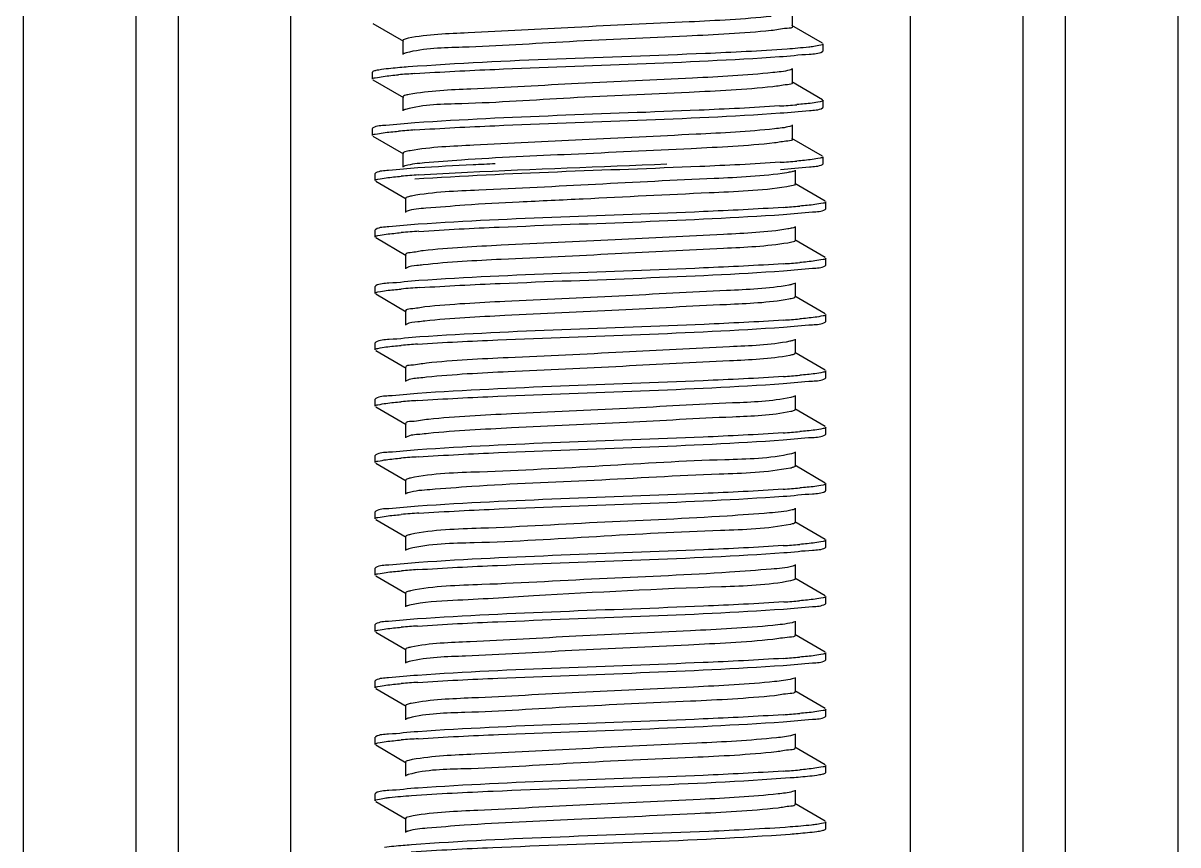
# Model space of a CAD drawing. Extents: x 1382187 to 1725648, y 860327 to 1571294.
# Drawn here: x 1512743.1 to 1513231.3, y 1214515.9 to 1214863.1 of the extents above; entities that cross this region are included whole.
import ezdxf

# ---------------------------------------------------------------- set-up
doc = ezdxf.new("R2010")
doc.units = 0
doc.header["$LTSCALE"] = 1000
doc.header["$MEASUREMENT"] = 0

msp = doc.modelspace()

# ---------------------------------------------------------------- linework, layer by layer
at = {"linetype": 'Continuous'}
for p, q in [((1512743.1, 1215988.29), (1512743.1, 1211247.26)), ((1512790.73, 1215988.29), (1512790.73, 1211247.26)), ((1512808.59, 1215988.29), (1512808.59, 1211247.26)), ((1512856.21, 1215988.29), (1512856.21, 1211247.26)), ((1513118.15, 1215988.29), (1513118.15, 1211247.26)), ((1513165.78, 1215988.29), (1513165.78, 1211247.26)), ((1513183.64, 1215988.29), (1513183.64, 1211247.26)), ((1513231.26, 1215988.29), (1513231.26, 1211247.26)), ((1513068.36, 1214861.7), (1513068.36, 1214867.65)), ((1512890.97, 1214862.93), (1512903.89, 1214855.45)), ((1513081.02, 1214854.52), (1513068.1, 1214862)), ((1512903.63, 1214855.75), (1512903.63, 1214849.8)), ((1513081.02, 1214851.02), (1513081.25, 1214851.28)), ((1513081.25, 1214851.28), (1513081.25, 1214854.26)), ((1513081.25, 1214851.28), (1513081.25, 1214854.26)), ((1512890.97, 1214842.61), (1512890.74, 1214842.35)), ((1512890.74, 1214839.38), (1512890.74, 1214842.35)), ((1512890.74, 1214839.38), (1512890.74, 1214842.35)), ((1513068.36, 1214837.89), (1513068.36, 1214843.84)), ((1512890.97, 1214839.12), (1512903.89, 1214831.63)), ((1513081.02, 1214830.71), (1513068.1, 1214838.19)), ((1512903.63, 1214831.94), (1512903.63, 1214825.98)), ((1513081.02, 1214827.21), (1513081.25, 1214827.47)), ((1513081.25, 1214827.47), (1513081.25, 1214830.45)), ((1513081.25, 1214827.47), (1513081.25, 1214830.45)), ((1512890.97, 1214818.8), (1512890.74, 1214818.54)), ((1512890.74, 1214815.56), (1512890.74, 1214818.54)), ((1512890.74, 1214815.56), (1512890.74, 1214818.54)), ((1513068.36, 1214814.08), (1513068.36, 1214820.03)), ((1512890.97, 1214815.3), (1512903.89, 1214807.82)), ((1513081.02, 1214806.9), (1513068.1, 1214814.38)), ((1512903.63, 1214808.12), (1512903.63, 1214802.17)), ((1513081.02, 1214803.4), (1513081.25, 1214803.66)), ((1513081.25, 1214803.66), (1513081.25, 1214806.63)), ((1513081.25, 1214803.66), (1513081.25, 1214806.63)), ((1512892.16, 1214799.75), (1512891.93, 1214799.49)), ((1512891.93, 1214796.51), (1512891.93, 1214799.49)), ((1512891.93, 1214796.51), (1512891.93, 1214799.49)), ((1513069.55, 1214795.02), (1513069.55, 1214800.98)), ((1512892.16, 1214796.25), (1512905.08, 1214788.77)), ((1513082.21, 1214787.84), (1513069.29, 1214795.33)), ((1512904.82, 1214789.07), (1512904.82, 1214783.12)), ((1513082.43, 1214784.61), (1513082.43, 1214787.58)), ((1513082.43, 1214784.61), (1513082.43, 1214787.58)), ((1512905.41, 1214783.57), (1512905.08, 1214783.42)), ((1513082.21, 1214784.35), (1513082.43, 1214784.61)), ((1512892.16, 1214775.94), (1512891.93, 1214775.68)), ((1512891.93, 1214772.7), (1512891.93, 1214775.68)), ((1512891.93, 1214772.7), (1512891.93, 1214775.68)), ((1513069.55, 1214771.21), (1513069.55, 1214777.17)), ((1512892.16, 1214772.44), (1512905.08, 1214764.96)), ((1513082.21, 1214764.03), (1513069.29, 1214771.51)), ((1512904.82, 1214765.26), (1512904.82, 1214759.31)), ((1513082.43, 1214760.79), (1513082.43, 1214763.77)), ((1513082.43, 1214760.79), (1513082.43, 1214763.77)), ((1513082.21, 1214760.53), (1513082.43, 1214760.79)), ((1513069.55, 1214747.4), (1513069.55, 1214753.35)), ((1512892.16, 1214752.12), (1512891.93, 1214751.86)), ((1512891.93, 1214748.89), (1512891.93, 1214751.86)), ((1512891.93, 1214748.89), (1512891.93, 1214751.86)), ((1512892.16, 1214748.63), (1512905.08, 1214741.14)), ((1513082.21, 1214740.22), (1513069.29, 1214747.7)), ((1512904.82, 1214741.45), (1512904.82, 1214735.49)), ((1513082.43, 1214736.98), (1513082.43, 1214739.96)), ((1513082.43, 1214736.98), (1513082.43, 1214739.96)), ((1513082.21, 1214736.72), (1513082.43, 1214736.98)), ((1513069.55, 1214723.59), (1513069.55, 1214729.54)), ((1512892.16, 1214728.31), (1512891.93, 1214728.05)), ((1512891.93, 1214725.07), (1512891.93, 1214728.05)), ((1512891.93, 1214725.07), (1512891.93, 1214728.05)), ((1512892.16, 1214724.81), (1512905.08, 1214717.33)), ((1513082.21, 1214716.41), (1513069.29, 1214723.89)), ((1512904.82, 1214717.63), (1512904.82, 1214711.68)), ((1513082.43, 1214713.17), (1513082.43, 1214716.14)), ((1513082.43, 1214713.17), (1513082.43, 1214716.14)), ((1513082.21, 1214712.91), (1513082.43, 1214713.17)), ((1512892.16, 1214704.5), (1512891.93, 1214704.24)), ((1513069.55, 1214699.77), (1513069.55, 1214705.73)), ((1512891.93, 1214701.26), (1512891.93, 1214704.24)), ((1512891.93, 1214701.26), (1512891.93, 1214704.24)), ((1512892.16, 1214701), (1512905.08, 1214693.52)), ((1513082.21, 1214692.59), (1513069.29, 1214700.08)), ((1512904.82, 1214693.82), (1512904.82, 1214687.87)), ((1513082.43, 1214689.36), (1513082.43, 1214692.33)), ((1513082.43, 1214689.36), (1513082.43, 1214692.33)), ((1513082.21, 1214689.09), (1513082.43, 1214689.36)), ((1512892.16, 1214680.69), (1512891.93, 1214680.43)), ((1512891.93, 1214677.45), (1512891.93, 1214680.43)), ((1512891.93, 1214677.45), (1512891.93, 1214680.43)), ((1513069.55, 1214675.96), (1513069.55, 1214681.91)), ((1512892.16, 1214677.19), (1512905.08, 1214669.71)), ((1513082.21, 1214668.78), (1513069.29, 1214676.26)), ((1512904.82, 1214670.01), (1512904.82, 1214664.05)), ((1513082.21, 1214665.28), (1513082.43, 1214665.54)), ((1513082.43, 1214665.54), (1513082.43, 1214668.52)), ((1513082.43, 1214665.54), (1513082.43, 1214668.52)), ((1512892.16, 1214656.87), (1512891.93, 1214656.61)), ((1512891.93, 1214653.64), (1512891.93, 1214656.61)), ((1512891.93, 1214653.64), (1512891.93, 1214656.61)), ((1513069.55, 1214652.15), (1513069.55, 1214658.1)), ((1512892.16, 1214653.38), (1512905.08, 1214645.89)), ((1513068.25, 1214651.47), (1513067.51, 1214651.3)), ((1513082.21, 1214644.97), (1513069.29, 1214652.45)), ((1512904.82, 1214646.19), (1512904.82, 1214640.24)), ((1513082.21, 1214641.47), (1513082.43, 1214641.73)), ((1513082.43, 1214641.73), (1513082.43, 1214644.71)), ((1513082.43, 1214641.73), (1513082.43, 1214644.71)), ((1512892.16, 1214633.06), (1512891.93, 1214632.8)), ((1512891.93, 1214629.82), (1512891.93, 1214632.8)), ((1512891.93, 1214629.82), (1512891.93, 1214632.8)), ((1513069.55, 1214628.34), (1513069.55, 1214634.29)), ((1512892.16, 1214629.56), (1512905.08, 1214622.08)), ((1513068.53, 1214627.74), (1513067.55, 1214627.5)), ((1513082.21, 1214621.15), (1513069.29, 1214628.64)), ((1512904.82, 1214622.38), (1512904.82, 1214616.43)), ((1513082.21, 1214617.66), (1513082.43, 1214617.92)), ((1513082.43, 1214617.92), (1513082.43, 1214620.89)), ((1513082.43, 1214617.92), (1513082.43, 1214620.89)), ((1512892.16, 1214609.25), (1512891.93, 1214608.99)), ((1512891.93, 1214606.01), (1512891.93, 1214608.99)), ((1512891.93, 1214606.01), (1512891.93, 1214608.99)), ((1513069.55, 1214604.52), (1513069.55, 1214610.48)), ((1512892.16, 1214605.75), (1512905.08, 1214598.27)), ((1513082.21, 1214597.34), (1513069.29, 1214604.82)), ((1512904.82, 1214598.57), (1512904.82, 1214592.62)), ((1513082.43, 1214594.1), (1513082.43, 1214597.08)), ((1513082.43, 1214594.1), (1513082.43, 1214597.08)), ((1513082.21, 1214593.84), (1513082.43, 1214594.1)), ((1512892.16, 1214585.44), (1512891.93, 1214585.17)), ((1512891.93, 1214582.2), (1512891.93, 1214585.17)), ((1512891.93, 1214582.2), (1512891.93, 1214585.17)), ((1513069.55, 1214580.71), (1513069.55, 1214586.66)), ((1512892.16, 1214581.94), (1512905.08, 1214574.46)), ((1513082.21, 1214573.53), (1513069.29, 1214581.01)), ((1512904.82, 1214574.76), (1512904.82, 1214568.8)), ((1513082.43, 1214570.29), (1513082.43, 1214573.27)), ((1513082.21, 1214570.03), (1513082.43, 1214570.29)), ((1513069.55, 1214556.9), (1513069.55, 1214562.85)), ((1512892.16, 1214561.62), (1512891.93, 1214561.36)), ((1512891.93, 1214558.39), (1512891.93, 1214561.36)), ((1512891.93, 1214558.39), (1512891.93, 1214561.36)), ((1512892.16, 1214558.12), (1512905.08, 1214550.64)), ((1513082.21, 1214549.72), (1513069.29, 1214557.2)), ((1512904.82, 1214550.94), (1512904.82, 1214544.99)), ((1513082.43, 1214546.48), (1513082.43, 1214549.46)), ((1513082.43, 1214546.48), (1513082.43, 1214549.46)), ((1513082.21, 1214546.22), (1513082.43, 1214546.48)), ((1513069.55, 1214533.08), (1513069.55, 1214539.04)), ((1512892.16, 1214537.81), (1512891.93, 1214537.55)), ((1512891.93, 1214534.57), (1512891.93, 1214537.55)), ((1512891.93, 1214534.57), (1512891.93, 1214537.55)), ((1512892.16, 1214534.31), (1512905.08, 1214526.83)), ((1513082.21, 1214525.9), (1513069.29, 1214533.39)), ((1512904.82, 1214527.13), (1512904.82, 1214521.18)), ((1513082.43, 1214522.67), (1513082.43, 1214525.64)), ((1513082.43, 1214522.67), (1513082.43, 1214525.64)), ((1513082.21, 1214522.41), (1513082.43, 1214522.67))]:
    msp.add_line(p, q, dxfattribs=at)
for centre, radius, start, end in [((1512936.12, 1214432.74), 409.92, 93.8298, 94.8034), ((1513035.36, 1215243.43), 416.29, 273.7844, 274.8062), ((1512936.14, 1214408.67), 410.18, 93.8281, 94.8033), ((1513035.68, 1215215.55), 412.21, 273.8119, 274.8058), ((1512937.59, 1214386.37), 413.44, 93.8035, 94.806), ((1513037.04, 1215194.42), 410.12, 273.8286, 274.8032), ((1512937.95, 1214358.03), 417.98, 93.7736, 94.806), ((1513037.07, 1215170.19), 409.71, 273.8314, 274.8033), ((1512938.38, 1214328.78), 423.44, 93.7393, 94.8049), ((1513037.18, 1215144.98), 408.3, 273.8406, 274.8036), ((1512937.19, 1214319.96), 408.39, 93.8392, 94.8043), ((1513037.14, 1215121.73), 408.86, 273.8369, 274.8034), ((1512937.33, 1214294.36), 410.18, 93.826, 94.8054), ((1513037.06, 1215098.88), 409.83, 273.8305, 274.8033), ((1512937.58, 1214267.43), 413.31, 93.8044, 94.806), ((1513063.82, 1214692.87), 18.14, 281.5383, 283.132), ((1513037.04, 1215075.36), 410.12, 273.8286, 274.8032), ((1512937.94, 1214239.13), 417.82, 93.7747, 94.806), ((1513037.07, 1215051.15), 409.73, 273.8312, 274.8033), ((1512937.1, 1214225.84), 407.26, 93.8482, 94.803), ((1513037.32, 1215024.27), 406.65, 273.8518, 274.8032), ((1512937.19, 1214200.94), 408.35, 93.8395, 94.8043), ((1513037.14, 1215002.62), 408.82, 273.8372, 274.8034), ((1512937.33, 1214175.38), 410.1, 93.8265, 94.8053), ((1513037.06, 1214979.8), 409.81, 273.8306, 274.8033), ((1512937.57, 1214148.49), 413.19, 93.8052, 94.806), ((1513037.04, 1214956.29), 410.12, 273.8286, 274.8032)]:
    msp.add_arc(centre, radius, start, end, dxfattribs=at)
for points, knots in [([(1513059.31, 1214865.86), (1513047.81, 1214864.7), (1513020.08, 1214863.28), (1512977.34, 1214861.43), (1512937.81, 1214859.1), (1512914.2, 1214858.28), (1512905.89, 1214856.64)], [0, 0, 0, 0, 0.225655, 0.541544, 0.834585, 1, 1, 1, 1]), ([(1513068.35, 1214861.7), (1513068.36, 1214860.88), (1513063.7, 1214860.82), (1513061.57, 1214860.14), (1513059.31, 1214859.91)], [0, 0, 0, 0, 0.265544, 1, 1, 1, 1]), ([(1512905.89, 1214856.64), (1512905.32, 1214856.52), (1512904.65, 1214856.37), (1512903.64, 1214855.99), (1512903.63, 1214855.75)], [0, 0, 0, 0, 0.707997, 1, 1, 1, 1]), ([(1513059.31, 1214859.91), (1513047.48, 1214858.71), (1513019.03, 1214857.26), (1512975.45, 1214855.5), (1512936.04, 1214852.79), (1512912.7, 1214852.46), (1512904.98, 1214850.48)], [0, 0, 0, 0, 0.230626, 0.552451, 0.845297, 1, 1, 1, 1]), ([(1513066.04, 1214852.09), (1513054.55, 1214851.25), (1513001.16, 1214848.64), (1512947.7, 1214847.6), (1512905.88, 1214844.52)], [0, 0, 0, 0, 0.215463, 1, 1, 1, 1]), ([(1513062.83, 1214848.89), (1513067.05, 1214849.17), (1513072.94, 1214849.99), (1513079.38, 1214850.08), (1513081.02, 1214851.02)], [0, 0, 0, 0, 0.69075, 1, 1, 1, 1]), ([(1513077.36, 1214853.17), (1513076.64, 1214853.07), (1513072.88, 1214852.61), (1513069.09, 1214852.31), (1513066.04, 1214852.09)], [0, 0, 0, 0, 0.191405, 1, 1, 1, 1]), ([(1513081.25, 1214854.26), (1513081.25, 1214853.89), (1513079.34, 1214853.57), (1513078.34, 1214853.31), (1513077.36, 1214853.17)], [0, 0, 0, 0, 0.27438, 1, 1, 1, 1]), ([(1512904.98, 1214850.48), (1512904.76, 1214850.43), (1512904.39, 1214850.32), (1512904.03, 1214850.18), (1512903.9, 1214850.1)], [0, 0, 0, 0, 0.585637, 1, 1, 1, 1]), ([(1512908.74, 1214841.75), (1512919.97, 1214842.51), (1512971.33, 1214844.98), (1513022.76, 1214846.19), (1513062.83, 1214848.89)], [0, 0, 0, 0, 0.218807, 1, 1, 1, 1]), ([(1512894.6, 1214843.44), (1512893.81, 1214843.32), (1512892.6, 1214843.11), (1512891.36, 1214842.84), (1512890.97, 1214842.61)], [0, 0, 0, 0, 0.64305, 1, 1, 1, 1]), ([(1512905.88, 1214844.52), (1512904.72, 1214844.43), (1512900.95, 1214844.14), (1512897.19, 1214843.8), (1512894.6, 1214843.44)], [0, 0, 0, 0, 0.307527, 1, 1, 1, 1]), ([(1513060.05, 1214842.13), (1513048.78, 1214840.94), (1513021.33, 1214839.54), (1512978.74, 1214837.66), (1512938.83, 1214835.39), (1512914.85, 1214834.48), (1512906.25, 1214832.89)], [0, 0, 0, 0, 0.220681, 0.534812, 0.829794, 1, 1, 1, 1]), ([(1513068.1, 1214843.54), (1513067.8, 1214843.37), (1513065.14, 1214842.62), (1513062.42, 1214842.38), (1513060.05, 1214842.13)], [0, 0, 0, 0, 0.125952, 1, 1, 1, 1]), ([(1512890.74, 1214839.38), (1512890.74, 1214839.81), (1512893.03, 1214840.1), (1512894.19, 1214840.41), (1512895.34, 1214840.56)], [0, 0, 0, 0, 0.271502, 1, 1, 1, 1]), ([(1513060.05, 1214836.17), (1513048.27, 1214834.93), (1513019.69, 1214833.48), (1512975.77, 1214831.73), (1512936.04, 1214828.89), (1512912.48, 1214828.73), (1512904.81, 1214826.62)], [0, 0, 0, 0, 0.228367, 0.551843, 0.846598, 1, 1, 1, 1]), ([(1513068.35, 1214837.89), (1513068.36, 1214837.13), (1513064.1, 1214837.01), (1513062.13, 1214836.39), (1513060.05, 1214836.17)], [0, 0, 0, 0, 0.266345, 1, 1, 1, 1]), ([(1512906.25, 1214832.89), (1512905.59, 1214832.77), (1512904.85, 1214832.6), (1512903.64, 1214832.21), (1512903.63, 1214831.94)], [0, 0, 0, 0, 0.71244, 1, 1, 1, 1]), ([(1512904.81, 1214826.62), (1512904.63, 1214826.57), (1512904.32, 1214826.48), (1512904.01, 1214826.35), (1512903.9, 1214826.28)], [0, 0, 0, 0, 0.578205, 1, 1, 1, 1]), ([(1513062.83, 1214828.05), (1513051.54, 1214827.29), (1513000.17, 1214824.82), (1512948.75, 1214823.63), (1512908.74, 1214820.91)], [0, 0, 0, 0, 0.220215, 1, 1, 1, 1]), ([(1513063.09, 1214825.09), (1513067.24, 1214825.37), (1513073.06, 1214826.18), (1513079.4, 1214826.28), (1513081.02, 1214827.21)], [0, 0, 0, 0, 0.690494, 1, 1, 1, 1]), ([(1513081.25, 1214830.45), (1513081.25, 1214830.01), (1513078.95, 1214829.73), (1513077.78, 1214829.41), (1513076.62, 1214829.26)], [0, 0, 0, 0, 0.271396, 1, 1, 1, 1]), ([(1512908.76, 1214817.93), (1512920.01, 1214818.7), (1512971.46, 1214821.18), (1513022.96, 1214822.37), (1513063.09, 1214825.09)], [0, 0, 0, 0, 0.219095, 1, 1, 1, 1]), ([(1512890.74, 1214815.56), (1512890.74, 1214816), (1512893.03, 1214816.28), (1512894.19, 1214816.6), (1512895.35, 1214816.75)], [0, 0, 0, 0, 0.27149, 1, 1, 1, 1]), ([(1512908.74, 1214820.91), (1512904.63, 1214820.63), (1512898.86, 1214819.83), (1512892.57, 1214819.72), (1512890.97, 1214818.8)], [0, 0, 0, 0, 0.690325, 1, 1, 1, 1]), ([(1513060.76, 1214818.39), (1513049.73, 1214817.18), (1513022.59, 1214815.81), (1512980.2, 1214813.89), (1512939.94, 1214811.68), (1512915.58, 1214810.68), (1512906.69, 1214809.16)], [0, 0, 0, 0, 0.215579, 0.527777, 0.824697, 1, 1, 1, 1]), ([(1513068.1, 1214819.73), (1513067.82, 1214819.57), (1513065.4, 1214818.86), (1513062.92, 1214818.63), (1513060.76, 1214818.39)], [0, 0, 0, 0, 0.128341, 1, 1, 1, 1]), ([(1513060.76, 1214812.44), (1513049.06, 1214811.15), (1513020.34, 1214809.78), (1512976.24, 1214807.6), (1512938.6, 1214806.08), (1512915.32, 1214804.17), (1512907.32, 1214803.54), (1512904.67, 1214802.77)], [0, 0, 0, 0, 0.225842, 0.550753, 0.847452, 0.947141, 1, 1, 1, 1]), ([(1513068.35, 1214814.08), (1513068.36, 1214813.38), (1513064.48, 1214813.2), (1513062.66, 1214812.64), (1513060.76, 1214812.44)], [0, 0, 0, 0, 0.267239, 1, 1, 1, 1]), ([(1512906.69, 1214809.16), (1512905.92, 1214809.03), (1512905.07, 1214808.83), (1512903.64, 1214808.43), (1512903.63, 1214808.12)], [0, 0, 0, 0, 0.716487, 1, 1, 1, 1]), ([(1512904.67, 1214802.77), (1512904.52, 1214802.73), (1512904.26, 1214802.64), (1512904, 1214802.53), (1512903.9, 1214802.47)], [0, 0, 0, 0, 0.571482, 1, 1, 1, 1]), ([(1513063.09, 1214804.26), (1513051.8, 1214803.49), (1513000.36, 1214801.02), (1512948.85, 1214799.82), (1512908.76, 1214797.1)], [0, 0, 0, 0, 0.21961, 1, 1, 1, 1]), ([(1512942.67, 1214803.6), (1512939.56, 1214803.46), (1512928.65, 1214802.95), (1512917.75, 1214802.39), (1512909.97, 1214801.86)], [0, 0, 0, 0, 0.285814, 1, 1, 1, 1]), ([(1512910.17, 1214798.9), (1512917.09, 1214799.37), (1512952.13, 1214801.22), (1512987.18, 1214802.43), (1513015.29, 1214803.6)], [0, 0, 0, 0, 0.197909, 1, 1, 1, 1]), ([(1513063.26, 1214801.29), (1513067.37, 1214801.57), (1513073.13, 1214802.37), (1513079.42, 1214802.48), (1513081.02, 1214803.4)], [0, 0, 0, 0, 0.690311, 1, 1, 1, 1]), ([(1513081.25, 1214806.63), (1513081.25, 1214806.2), (1513078.97, 1214805.92), (1513077.81, 1214805.6), (1513076.66, 1214805.45)], [0, 0, 0, 0, 0.271545, 1, 1, 1, 1]), ([(1512891.93, 1214796.51), (1512891.93, 1214796.95), (1512894.22, 1214797.23), (1512895.37, 1214797.55), (1512896.52, 1214797.69)], [0, 0, 0, 0, 0.271503, 1, 1, 1, 1]), ([(1512909.97, 1214801.86), (1512905.85, 1214801.58), (1512900.07, 1214800.78), (1512893.77, 1214800.67), (1512892.16, 1214799.75)], [0, 0, 0, 0, 0.69038, 1, 1, 1, 1]), ([(1513065.91, 1214799.85), (1513055.79, 1214798.26), (1513028.74, 1214797.16), (1512985.35, 1214794.99), (1512942.76, 1214792.62), (1512916.67, 1214791.77), (1512907.33, 1214790.01)], [0, 0, 0, 0, 0.193419, 0.509669, 0.820525, 1, 1, 1, 1]), ([(1513069.28, 1214800.68), (1513068.91, 1214800.46), (1513067.77, 1214800.17), (1513066.64, 1214799.96), (1513065.91, 1214799.85)], [0, 0, 0, 0, 0.365805, 1, 1, 1, 1]), ([(1513065.91, 1214793.89), (1513055.08, 1214792.2), (1513026.26, 1214791.12), (1512988.59, 1214789.13), (1512954.17, 1214787.5), (1512931.95, 1214786.47), (1512916.26, 1214784.97), (1512907.92, 1214784.54), (1512905.41, 1214783.57)], [0, 0, 0, 0, 0.204493, 0.536108, 0.703957, 0.847329, 0.949842, 1, 1, 1, 1]), ([(1513069.54, 1214795.02), (1513069.54, 1214794.67), (1513067.8, 1214794.28), (1513066.82, 1214794.04), (1513065.91, 1214793.89)], [0, 0, 0, 0, 0.279396, 1, 1, 1, 1]), ([(1512907.33, 1214790.01), (1512906.69, 1214789.89), (1512905.98, 1214789.72), (1512904.82, 1214789.33), (1512904.82, 1214789.07)], [0, 0, 0, 0, 0.711689, 1, 1, 1, 1]), ([(1513082.43, 1214787.58), (1513082.43, 1214787.15), (1513080.14, 1214786.86), (1513078.98, 1214786.55), (1513077.83, 1214786.4)], [0, 0, 0, 0, 0.271487, 1, 1, 1, 1]), ([(1513064.42, 1214785.21), (1513053.18, 1214784.45), (1513001.76, 1214781.97), (1512950.28, 1214780.77), (1512910.17, 1214778.06)], [0, 0, 0, 0, 0.219009, 1, 1, 1, 1]), ([(1513064.45, 1214782.24), (1513068.56, 1214782.52), (1513074.32, 1214783.32), (1513080.6, 1214783.43), (1513082.21, 1214784.35)], [0, 0, 0, 0, 0.690295, 1, 1, 1, 1]), ([(1512910.17, 1214778.06), (1512906, 1214777.78), (1512900.16, 1214776.97), (1512893.78, 1214776.87), (1512892.16, 1214775.94)], [0, 0, 0, 0, 0.690587, 1, 1, 1, 1]), ([(1512910.44, 1214775.1), (1512921.75, 1214775.86), (1512973.08, 1214778.33), (1513024.48, 1214779.52), (1513064.45, 1214782.24)], [0, 0, 0, 0, 0.220461, 1, 1, 1, 1]), ([(1512891.93, 1214772.7), (1512891.93, 1214773.14), (1512894.24, 1214773.42), (1512895.41, 1214773.74), (1512896.58, 1214773.89)], [0, 0, 0, 0, 0.271316, 1, 1, 1, 1]), ([(1513066.38, 1214776.11), (1513057.42, 1214774.61), (1513032.96, 1214773.58), (1512992.62, 1214771.39), (1512950.27, 1214769.46), (1512923.21, 1214768.1), (1512912.24, 1214766.88)], [0, 0, 0, 0, 0.176567, 0.473968, 0.785687, 1, 1, 1, 1]), ([(1513069.28, 1214776.86), (1513068.96, 1214776.68), (1513067.98, 1214776.41), (1513067, 1214776.22), (1513066.38, 1214776.11)], [0, 0, 0, 0, 0.371889, 1, 1, 1, 1]), ([(1513066.38, 1214770.16), (1513057.42, 1214768.66), (1513032.96, 1214767.63), (1512992.62, 1214765.44), (1512950.27, 1214763.51), (1512923.21, 1214762.14), (1512912.24, 1214760.93)], [0, 0, 0, 0, 0.176567, 0.473968, 0.785687, 1, 1, 1, 1]), ([(1513069.54, 1214771.21), (1513069.54, 1214770.89), (1513068.05, 1214770.5), (1513067.18, 1214770.29), (1513066.38, 1214770.16)], [0, 0, 0, 0, 0.282619, 1, 1, 1, 1]), ([(1512912.24, 1214766.88), (1512910.39, 1214766.67), (1512908.61, 1214766.14), (1512904.82, 1214765.94), (1512904.82, 1214765.26)], [0, 0, 0, 0, 0.732504, 1, 1, 1, 1]), ([(1513082.43, 1214763.77), (1513082.43, 1214763.34), (1513080.15, 1214763.05), (1513078.99, 1214762.74), (1513077.84, 1214762.59)], [0, 0, 0, 0, 0.271508, 1, 1, 1, 1]), ([(1512912.24, 1214760.93), (1512911.35, 1214760.83), (1512908.97, 1214760.47), (1512906.4, 1214760.37), (1512905.08, 1214759.61)], [0, 0, 0, 0, 0.371135, 1, 1, 1, 1]), ([(1513064.45, 1214761.4), (1513053.24, 1214760.64), (1513001.9, 1214758.17), (1512950.51, 1214756.96), (1512910.44, 1214754.27)], [0, 0, 0, 0, 0.218674, 1, 1, 1, 1]), ([(1512910.77, 1214751.31), (1512922.1, 1214752.07), (1512973.35, 1214754.52), (1513024.67, 1214755.72), (1513064.53, 1214758.43)], [0, 0, 0, 0, 0.22129, 1, 1, 1, 1]), ([(1513064.53, 1214758.43), (1513068.62, 1214758.71), (1513074.36, 1214759.51), (1513080.61, 1214759.62), (1513082.21, 1214760.53)], [0, 0, 0, 0, 0.690211, 1, 1, 1, 1]), ([(1512910.44, 1214754.27), (1512906.21, 1214753.98), (1512900.28, 1214753.16), (1512893.81, 1214753.07), (1512892.16, 1214752.12)], [0, 0, 0, 0, 0.690864, 1, 1, 1, 1]), ([(1512891.93, 1214748.89), (1512891.93, 1214749.33), (1512894.28, 1214749.61), (1512895.47, 1214749.93), (1512896.65, 1214750.09)], [0, 0, 0, 0, 0.271062, 1, 1, 1, 1]), ([(1513066.82, 1214752.37), (1513058.15, 1214750.81), (1513034.07, 1214749.87), (1512994.08, 1214747.62), (1512951.53, 1214745.73), (1512924.16, 1214744.34), (1512912.95, 1214743.14)], [0, 0, 0, 0, 0.171474, 0.466939, 0.780589, 1, 1, 1, 1]), ([(1513069.28, 1214753.05), (1513069, 1214752.89), (1513068.17, 1214752.64), (1513067.34, 1214752.47), (1513066.82, 1214752.37)], [0, 0, 0, 0, 0.378691, 1, 1, 1, 1]), ([(1513066.82, 1214746.42), (1513058.15, 1214744.86), (1513034.07, 1214743.92), (1512994.08, 1214741.67), (1512951.53, 1214739.77), (1512924.16, 1214738.38), (1512912.95, 1214737.19)], [0, 0, 0, 0, 0.171474, 0.466939, 0.780589, 1, 1, 1, 1]), ([(1513069.54, 1214747.4), (1513069.54, 1214747.12), (1513068.28, 1214746.72), (1513067.51, 1214746.55), (1513066.82, 1214746.42)], [0, 0, 0, 0, 0.286481, 1, 1, 1, 1]), ([(1512912.95, 1214743.14), (1512910.92, 1214742.93), (1512908.99, 1214742.33), (1512904.82, 1214742.19), (1512904.82, 1214741.45)], [0, 0, 0, 0, 0.733441, 1, 1, 1, 1]), ([(1513082.43, 1214739.96), (1513082.43, 1214739.53), (1513080.16, 1214739.24), (1513079.01, 1214738.93), (1513077.86, 1214738.78)], [0, 0, 0, 0, 0.271591, 1, 1, 1, 1]), ([(1512912.95, 1214737.19), (1512911.96, 1214737.09), (1512909.35, 1214736.7), (1512906.53, 1214736.63), (1512905.08, 1214735.79)], [0, 0, 0, 0, 0.373237, 1, 1, 1, 1]), ([(1512909.85, 1214727.44), (1512921.13, 1214728.21), (1512972.68, 1214730.69), (1513024.29, 1214731.88), (1513064.5, 1214734.62)], [0, 0, 0, 0, 0.219098, 1, 1, 1, 1]), ([(1513064.53, 1214737.6), (1513053.36, 1214736.83), (1513002.11, 1214734.36), (1512950.8, 1214733.14), (1512910.77, 1214730.48)], [0, 0, 0, 0, 0.218156, 1, 1, 1, 1]), ([(1513064.5, 1214734.62), (1513068.6, 1214734.9), (1513074.35, 1214735.69), (1513080.61, 1214735.8), (1513082.21, 1214736.72)], [0, 0, 0, 0, 0.690244, 1, 1, 1, 1]), ([(1512910.77, 1214730.48), (1512906.46, 1214730.19), (1512900.42, 1214729.35), (1512893.83, 1214729.27), (1512892.16, 1214728.31)], [0, 0, 0, 0, 0.691174, 1, 1, 1, 1]), ([(1513069.28, 1214729.24), (1513069.04, 1214729.1), (1513068.35, 1214728.88), (1513067.66, 1214728.72), (1513067.23, 1214728.64)], [0, 0, 0, 0, 0.386332, 1, 1, 1, 1]), ([(1512891.93, 1214725.07), (1512891.93, 1214725.51), (1512894.2, 1214725.79), (1512895.35, 1214726.1), (1512896.49, 1214726.25)], [0, 0, 0, 0, 0.27163, 1, 1, 1, 1]), ([(1513067.23, 1214728.64), (1513058.85, 1214727), (1513035.16, 1214726.17), (1512995.53, 1214723.85), (1512952.81, 1214721.99), (1512925.13, 1214720.58), (1512913.68, 1214719.41)], [0, 0, 0, 0, 0.166363, 0.459884, 0.775471, 1, 1, 1, 1]), ([(1512913.68, 1214719.41), (1512911.47, 1214719.18), (1512909.38, 1214718.51), (1512904.82, 1214718.44), (1512904.82, 1214717.63)], [0, 0, 0, 0, 0.734279, 1, 1, 1, 1]), ([(1513067.23, 1214722.68), (1513058.85, 1214721.05), (1513035.16, 1214720.22), (1512995.53, 1214717.89), (1512952.81, 1214716.04), (1512925.13, 1214714.62), (1512913.68, 1214713.45)], [0, 0, 0, 0, 0.166363, 0.459884, 0.775471, 1, 1, 1, 1]), ([(1513069.54, 1214723.59), (1513069.54, 1214723.34), (1513068.49, 1214722.95), (1513067.81, 1214722.8), (1513067.23, 1214722.68)], [0, 0, 0, 0, 0.291155, 1, 1, 1, 1]), ([(1513082.43, 1214716.14), (1513082.43, 1214715.71), (1513080.15, 1214715.43), (1513079, 1214715.11), (1513077.85, 1214714.96)], [0, 0, 0, 0, 0.271553, 1, 1, 1, 1]), ([(1512913.68, 1214713.45), (1512912.59, 1214713.34), (1512909.75, 1214712.93), (1512906.65, 1214712.9), (1512905.08, 1214711.98)], [0, 0, 0, 0, 0.37517, 1, 1, 1, 1]), ([(1513064.5, 1214713.78), (1513053.22, 1214713.01), (1513001.66, 1214710.53), (1512950.05, 1214709.34), (1512909.85, 1214706.6)], [0, 0, 0, 0, 0.219155, 1, 1, 1, 1]), ([(1512909.96, 1214703.63), (1512921.24, 1214704.4), (1512972.74, 1214706.88), (1513024.29, 1214708.07), (1513064.44, 1214710.8)], [0, 0, 0, 0, 0.219327, 1, 1, 1, 1]), ([(1513064.44, 1214710.8), (1513068.55, 1214711.08), (1513074.32, 1214711.88), (1513080.6, 1214711.99), (1513082.21, 1214712.91)], [0, 0, 0, 0, 0.690303, 1, 1, 1, 1]), ([(1512909.85, 1214706.6), (1512905.75, 1214706.32), (1512900.01, 1214705.53), (1512893.76, 1214705.42), (1512892.16, 1214704.5)], [0, 0, 0, 0, 0.690244, 1, 1, 1, 1]), ([(1513067.6, 1214704.9), (1513059.53, 1214703.18), (1513036.23, 1214702.48), (1512996.99, 1214700.07), (1512954.1, 1214698.25), (1512926.13, 1214696.82), (1512914.44, 1214695.67)], [0, 0, 0, 0, 0.16123, 0.452798, 0.770329, 1, 1, 1, 1]), ([(1513069.28, 1214705.43), (1513069.08, 1214705.31), (1513068.52, 1214705.11), (1513067.95, 1214704.98), (1513067.6, 1214704.9)], [0, 0, 0, 0, 0.394958, 1, 1, 1, 1]), ([(1512891.93, 1214701.26), (1512891.93, 1214701.69), (1512894.2, 1214701.98), (1512895.35, 1214702.29), (1512896.5, 1214702.44)], [0, 0, 0, 0, 0.27161, 1, 1, 1, 1]), ([(1513069.54, 1214699.77), (1513069.54, 1214699.56), (1513068.68, 1214699.19), (1513068.09, 1214699.05), (1513067.6, 1214698.95)], [0, 0, 0, 0, 0.296864, 1, 1, 1, 1]), ([(1512914.44, 1214695.67), (1512912.04, 1214695.43), (1512909.79, 1214694.7), (1512904.82, 1214694.69), (1512904.82, 1214693.82)], [0, 0, 0, 0, 0.734941, 1, 1, 1, 1]), ([(1513067.6, 1214698.95), (1513059.53, 1214697.23), (1513036.23, 1214696.53), (1512996.99, 1214694.12), (1512954.1, 1214692.3), (1512926.13, 1214690.86), (1512914.44, 1214689.72)], [0, 0, 0, 0, 0.16123, 0.452798, 0.770329, 1, 1, 1, 1]), ([(1512914.44, 1214689.72), (1512913.25, 1214689.6), (1512910.16, 1214689.16), (1512906.79, 1214689.16), (1512905.08, 1214688.17)], [0, 0, 0, 0, 0.376916, 1, 1, 1, 1]), ([(1513064.44, 1214689.96), (1513053.17, 1214689.2), (1513001.68, 1214686.72), (1512950.12, 1214685.52), (1512909.96, 1214682.8)], [0, 0, 0, 0, 0.219173, 1, 1, 1, 1]), ([(1513082.43, 1214692.33), (1513082.43, 1214691.9), (1513080.15, 1214691.61), (1513078.99, 1214691.3), (1513077.83, 1214691.15)], [0, 0, 0, 0, 0.271502, 1, 1, 1, 1]), ([(1512910.16, 1214679.83), (1512921.45, 1214680.6), (1512972.87, 1214683.07), (1513024.35, 1214684.26), (1513064.42, 1214686.99)], [0, 0, 0, 0, 0.219774, 1, 1, 1, 1]), ([(1513064.42, 1214686.99), (1513068.54, 1214687.27), (1513074.31, 1214688.07), (1513080.6, 1214688.17), (1513082.21, 1214689.09)], [0, 0, 0, 0, 0.690321, 1, 1, 1, 1]), ([(1512909.96, 1214682.8), (1512905.84, 1214682.52), (1512900.06, 1214681.72), (1512893.77, 1214681.61), (1512892.16, 1214680.69)], [0, 0, 0, 0, 0.690375, 1, 1, 1, 1]), ([(1513067.94, 1214681.16), (1513058.76, 1214679.01), (1513031.84, 1214678.63), (1512988.01, 1214675.95), (1512943.75, 1214673.49), (1512916.41, 1214672.86), (1512906.82, 1214670.84)], [0, 0, 0, 0, 0.175258, 0.495335, 0.818042, 1, 1, 1, 1]), ([(1513069.28, 1214681.61), (1513069.12, 1214681.52), (1513068.67, 1214681.35), (1513068.22, 1214681.23), (1513067.94, 1214681.16)], [0, 0, 0, 0, 0.404749, 1, 1, 1, 1]), ([(1512891.93, 1214677.45), (1512891.93, 1214677.88), (1512894.22, 1214678.17), (1512895.37, 1214678.48), (1512896.52, 1214678.63)], [0, 0, 0, 0, 0.271508, 1, 1, 1, 1]), ([(1513067.45, 1214675.1), (1513057.6, 1214673.09), (1513029.7, 1214672.47), (1512984.94, 1214669.66), (1512944.03, 1214668.24), (1512917.93, 1214666.16), (1512908.86, 1214665.52), (1512905.88, 1214664.66)], [0, 0, 0, 0, 0.186159, 0.513431, 0.833084, 0.942545, 1, 1, 1, 1]), ([(1513069.54, 1214675.96), (1513069.54, 1214675.78), (1513068.86, 1214675.43), (1513068.35, 1214675.31), (1513067.94, 1214675.21)], [0, 0, 0, 0, 0.303897, 1, 1, 1, 1]), ([(1512906.82, 1214670.84), (1512906.32, 1214670.74), (1512905.71, 1214670.6), (1512904.82, 1214670.22), (1512904.82, 1214670.01)], [0, 0, 0, 0, 0.704936, 1, 1, 1, 1]), ([(1513064.42, 1214666.15), (1513053.18, 1214665.39), (1513001.75, 1214662.91), (1512950.27, 1214661.71), (1512910.16, 1214659)], [0, 0, 0, 0, 0.219017, 1, 1, 1, 1]), ([(1513064.45, 1214663.18), (1513068.56, 1214663.45), (1513074.32, 1214664.25), (1513080.6, 1214664.36), (1513082.21, 1214665.28)], [0, 0, 0, 0, 0.690296, 1, 1, 1, 1]), ([(1513082.43, 1214668.52), (1513082.43, 1214668.09), (1513080.14, 1214667.8), (1513078.98, 1214667.49), (1513077.83, 1214667.34)], [0, 0, 0, 0, 0.271487, 1, 1, 1, 1]), ([(1512905.88, 1214664.66), (1512905.72, 1214664.62), (1512905.45, 1214664.53), (1512905.19, 1214664.42), (1512905.08, 1214664.36)], [0, 0, 0, 0, 0.573147, 1, 1, 1, 1]), ([(1512910.43, 1214656.04), (1512921.74, 1214656.8), (1512973.08, 1214659.26), (1513024.48, 1214660.46), (1513064.45, 1214663.18)], [0, 0, 0, 0, 0.220437, 1, 1, 1, 1]), ([(1512910.16, 1214659), (1512905.99, 1214658.71), (1512900.15, 1214657.91), (1512893.78, 1214657.81), (1512892.16, 1214656.87)], [0, 0, 0, 0, 0.690579, 1, 1, 1, 1]), ([(1513068.25, 1214657.43), (1513065.13, 1214656.61), (1513055.87, 1214655.92), (1513029.55, 1214653.91), (1512988.72, 1214652.45), (1512944.23, 1214649.66), (1512916.58, 1214649.06), (1512906.86, 1214647.04)], [0, 0, 0, 0, 0.059883, 0.170869, 0.490784, 0.815924, 1, 1, 1, 1]), ([(1513069.28, 1214657.8), (1513069.15, 1214657.72), (1513068.81, 1214657.58), (1513068.46, 1214657.48), (1513068.25, 1214657.43)], [0, 0, 0, 0, 0.415919, 1, 1, 1, 1]), ([(1512891.93, 1214653.64), (1512891.93, 1214654.07), (1512894.24, 1214654.36), (1512895.41, 1214654.67), (1512896.57, 1214654.82)], [0, 0, 0, 0, 0.271323, 1, 1, 1, 1]), ([(1513067.51, 1214651.3), (1513057.81, 1214649.29), (1513030.22, 1214648.64), (1512985.68, 1214646.22), (1512941.92, 1214643.38), (1512915.11, 1214643.22), (1512906.16, 1214640.93)], [0, 0, 0, 0, 0.183768, 0.508585, 0.828555, 1, 1, 1, 1]), ([(1513069.54, 1214652.15), (1513069.54, 1214651.99), (1513069.01, 1214651.67), (1513068.58, 1214651.56), (1513068.25, 1214651.47)], [0, 0, 0, 0, 0.312635, 1, 1, 1, 1]), ([(1512906.86, 1214647.04), (1512906.35, 1214646.93), (1512905.73, 1214646.79), (1512904.82, 1214646.42), (1512904.82, 1214646.19)], [0, 0, 0, 0, 0.705352, 1, 1, 1, 1]), ([(1512906.16, 1214640.93), (1512905.94, 1214640.87), (1512905.58, 1214640.77), (1512905.22, 1214640.62), (1512905.08, 1214640.54)], [0, 0, 0, 0, 0.58569, 1, 1, 1, 1]), ([(1513064.45, 1214642.34), (1513053.23, 1214641.58), (1513001.9, 1214639.1), (1512950.5, 1214637.89), (1512910.43, 1214635.2)], [0, 0, 0, 0, 0.218687, 1, 1, 1, 1]), ([(1513064.63, 1214639.38), (1513068.7, 1214639.65), (1513074.4, 1214640.44), (1513080.62, 1214640.56), (1513082.21, 1214641.47)], [0, 0, 0, 0, 0.690104, 1, 1, 1, 1]), ([(1513082.43, 1214644.71), (1513082.43, 1214644.27), (1513080.15, 1214643.99), (1513078.99, 1214643.67), (1513077.84, 1214643.52)], [0, 0, 0, 0, 0.271507, 1, 1, 1, 1]), ([(1512909.77, 1214632.18), (1512921.06, 1214632.95), (1512972.68, 1214635.44), (1513024.37, 1214636.62), (1513064.63, 1214639.38)], [0, 0, 0, 0, 0.219037, 1, 1, 1, 1]), ([(1512910.43, 1214635.2), (1512906.2, 1214634.92), (1512900.27, 1214634.1), (1512893.81, 1214634.01), (1512892.16, 1214633.06)], [0, 0, 0, 0, 0.690854, 1, 1, 1, 1]), ([(1513068.53, 1214633.69), (1513065.57, 1214632.82), (1513056.53, 1214632.2), (1513030.46, 1214630.1), (1512989.54, 1214628.69), (1512944.74, 1214625.88), (1512916.8, 1214625.26), (1512906.93, 1214623.24)], [0, 0, 0, 0, 0.057053, 0.166257, 0.485855, 0.813479, 1, 1, 1, 1]), ([(1513069.28, 1214633.99), (1513069.18, 1214633.93), (1513068.93, 1214633.82), (1513068.68, 1214633.74), (1513068.53, 1214633.69)], [0, 0, 0, 0, 0.42873, 1, 1, 1, 1]), ([(1512891.93, 1214629.82), (1512891.93, 1214630.26), (1512894.21, 1214630.54), (1512895.36, 1214630.85), (1512896.51, 1214631)], [0, 0, 0, 0, 0.271601, 1, 1, 1, 1]), ([(1513067.55, 1214627.5), (1513057.98, 1214625.49), (1513021.48, 1214624.57), (1512973.96, 1214622.01), (1512930.09, 1214619.3), (1512912.44, 1214618.57), (1512906.47, 1214617.19)], [0, 0, 0, 0, 0.18168, 0.674077, 0.886101, 1, 1, 1, 1]), ([(1513069.54, 1214628.34), (1513069.54, 1214628.2), (1513069.14, 1214627.91), (1513068.79, 1214627.82), (1513068.53, 1214627.74)], [0, 0, 0, 0, 0.323571, 1, 1, 1, 1]), ([(1512906.93, 1214623.24), (1512906.4, 1214623.13), (1512905.77, 1214622.99), (1512904.82, 1214622.61), (1512904.82, 1214622.38)], [0, 0, 0, 0, 0.706175, 1, 1, 1, 1]), ([(1512906.47, 1214617.19), (1512906.19, 1214617.12), (1512905.72, 1214617), (1512905.25, 1214616.83), (1512905.08, 1214616.73)], [0, 0, 0, 0, 0.596673, 1, 1, 1, 1]), ([(1513064.63, 1214618.54), (1513053.35, 1214617.77), (1513001.72, 1214615.28), (1512950.04, 1214614.09), (1512909.77, 1214611.34)], [0, 0, 0, 0, 0.218917, 1, 1, 1, 1]), ([(1513064.5, 1214615.55), (1513068.6, 1214615.83), (1513074.35, 1214616.63), (1513080.61, 1214616.74), (1513082.21, 1214617.66)], [0, 0, 0, 0, 0.690241, 1, 1, 1, 1]), ([(1513082.43, 1214620.89), (1513082.43, 1214620.46), (1513080.17, 1214620.18), (1513079.02, 1214619.87), (1513077.87, 1214619.72)], [0, 0, 0, 0, 0.271649, 1, 1, 1, 1]), ([(1512909.84, 1214608.37), (1512921.12, 1214609.14), (1512972.68, 1214611.63), (1513024.29, 1214612.81), (1513064.5, 1214615.55)], [0, 0, 0, 0, 0.219094, 1, 1, 1, 1]), ([(1512891.93, 1214606.01), (1512891.93, 1214606.44), (1512894.2, 1214606.73), (1512895.35, 1214607.04), (1512896.49, 1214607.19)], [0, 0, 0, 0, 0.27163, 1, 1, 1, 1]), ([(1512909.77, 1214611.34), (1512905.69, 1214611.07), (1512899.98, 1214610.27), (1512893.75, 1214610.16), (1512892.16, 1214609.25)], [0, 0, 0, 0, 0.690151, 1, 1, 1, 1]), ([(1513060.03, 1214608.64), (1513048.44, 1214607.49), (1513020.66, 1214606.07), (1512977.96, 1214604.23), (1512938.65, 1214601.89), (1512915.24, 1214601.1), (1512907.02, 1214599.45)], [0, 0, 0, 0, 0.227968, 0.544065, 0.835946, 1, 1, 1, 1]), ([(1513069.28, 1214610.17), (1513068.95, 1214609.98), (1513065.88, 1214609.16), (1513062.77, 1214608.91), (1513060.03, 1214608.64)], [0, 0, 0, 0, 0.122428, 1, 1, 1, 1]), ([(1513060.03, 1214602.68), (1513048.19, 1214601.51), (1513019.84, 1214600.06), (1512976.48, 1214598.29), (1512937.26, 1214595.67), (1512914.06, 1214595.23), (1512906.3, 1214593.33)], [0, 0, 0, 0, 0.231868, 0.552576, 0.844286, 1, 1, 1, 1]), ([(1513069.54, 1214604.52), (1513069.55, 1214603.66), (1513064.63, 1214603.64), (1513062.41, 1214602.92), (1513060.03, 1214602.68)], [0, 0, 0, 0, 0.265144, 1, 1, 1, 1]), ([(1512907.02, 1214599.45), (1512906.46, 1214599.33), (1512905.81, 1214599.19), (1512904.83, 1214598.8), (1512904.82, 1214598.57)], [0, 0, 0, 0, 0.707243, 1, 1, 1, 1]), ([(1513082.43, 1214597.08), (1513082.43, 1214596.65), (1513080.15, 1214596.36), (1513079, 1214596.05), (1513077.85, 1214595.9)], [0, 0, 0, 0, 0.271555, 1, 1, 1, 1]), ([(1512906.3, 1214593.33), (1512906.05, 1214593.27), (1512905.64, 1214593.16), (1512905.24, 1214593.01), (1512905.08, 1214592.92)], [0, 0, 0, 0, 0.590543, 1, 1, 1, 1]), ([(1513064.5, 1214594.72), (1513053.22, 1214593.95), (1513001.67, 1214591.47), (1512950.05, 1214590.28), (1512909.84, 1214587.54)], [0, 0, 0, 0, 0.219151, 1, 1, 1, 1]), ([(1513064.44, 1214591.74), (1513068.55, 1214592.02), (1513074.32, 1214592.81), (1513080.6, 1214592.92), (1513082.21, 1214593.84)], [0, 0, 0, 0, 0.690302, 1, 1, 1, 1]), ([(1512909.84, 1214587.54), (1512905.75, 1214587.26), (1512900.01, 1214586.46), (1512893.76, 1214586.35), (1512892.16, 1214585.44)], [0, 0, 0, 0, 0.690241, 1, 1, 1, 1]), ([(1512909.96, 1214584.57), (1512921.24, 1214585.33), (1512972.73, 1214587.81), (1513024.29, 1214589.01), (1513064.44, 1214591.74)], [0, 0, 0, 0, 0.219316, 1, 1, 1, 1]), ([(1512891.93, 1214582.2), (1512891.93, 1214582.63), (1512894.2, 1214582.92), (1512895.35, 1214583.23), (1512896.5, 1214583.38)], [0, 0, 0, 0, 0.271612, 1, 1, 1, 1]), ([(1513060.79, 1214584.9), (1513049.37, 1214583.73), (1513021.74, 1214582.32), (1512979.04, 1214580.45), (1512939.36, 1214578.14), (1512915.61, 1214577.29), (1512907.2, 1214575.67)], [0, 0, 0, 0, 0.223808, 0.539121, 0.832916, 1, 1, 1, 1]), ([(1513069.28, 1214586.36), (1513068.97, 1214586.18), (1513066.16, 1214585.4), (1513063.3, 1214585.16), (1513060.79, 1214584.9)], [0, 0, 0, 0, 0.124553, 1, 1, 1, 1]), ([(1513060.79, 1214578.95), (1513048.98, 1214577.73), (1513020.47, 1214576.28), (1512976.75, 1214574.52), (1512937.22, 1214571.76), (1512913.8, 1214571.5), (1512906.1, 1214569.47)], [0, 0, 0, 0, 0.229779, 0.552271, 0.845852, 1, 1, 1, 1]), ([(1513069.54, 1214580.71), (1513069.55, 1214579.91), (1513065.04, 1214579.83), (1513062.98, 1214579.17), (1513060.79, 1214578.95)], [0, 0, 0, 0, 0.265825, 1, 1, 1, 1]), ([(1512907.2, 1214575.67), (1512906.6, 1214575.55), (1512905.91, 1214575.39), (1512904.83, 1214575.01), (1512904.82, 1214574.76)], [0, 0, 0, 0, 0.709559, 1, 1, 1, 1]), ([(1513082.43, 1214573.27), (1513082.43, 1214572.83), (1513080.15, 1214572.55), (1513078.99, 1214572.24), (1513077.83, 1214572.09)], [0, 0, 0, 0, 0.271503, 1, 1, 1, 1]), ([(1512906.1, 1214569.47), (1512905.89, 1214569.42), (1512905.55, 1214569.32), (1512905.21, 1214569.18), (1512905.08, 1214569.1)], [0, 0, 0, 0, 0.582657, 1, 1, 1, 1]), ([(1513064.44, 1214570.9), (1513053.17, 1214570.13), (1513001.68, 1214567.65), (1512950.12, 1214566.46), (1512909.96, 1214563.73)], [0, 0, 0, 0, 0.219176, 1, 1, 1, 1]), ([(1512910.15, 1214560.77), (1512921.44, 1214561.53), (1512972.86, 1214564.01), (1513024.35, 1214565.2), (1513064.42, 1214567.92)], [0, 0, 0, 0, 0.219756, 1, 1, 1, 1]), ([(1513064.42, 1214567.92), (1513068.54, 1214568.2), (1513074.31, 1214569), (1513080.6, 1214569.11), (1513082.21, 1214570.03)], [0, 0, 0, 0, 0.690321, 1, 1, 1, 1]), ([(1512909.96, 1214563.73), (1512905.84, 1214563.45), (1512900.06, 1214562.65), (1512893.77, 1214562.55), (1512892.16, 1214561.62)], [0, 0, 0, 0, 0.690369, 1, 1, 1, 1]), ([(1512891.93, 1214558.39), (1512891.93, 1214558.82), (1512894.21, 1214559.1), (1512895.37, 1214559.42), (1512896.52, 1214559.57)], [0, 0, 0, 0, 0.271513, 1, 1, 1, 1]), ([(1513061.52, 1214561.16), (1513050.34, 1214559.97), (1513023.01, 1214558.58), (1512980.49, 1214556.68), (1512940.45, 1214554.44), (1512916.32, 1214553.49), (1512907.61, 1214551.93)], [0, 0, 0, 0, 0.218693, 0.532071, 0.827808, 1, 1, 1, 1]), ([(1513069.29, 1214562.55), (1513069, 1214562.38), (1513066.43, 1214561.65), (1513063.81, 1214561.41), (1513061.52, 1214561.16)], [0, 0, 0, 0, 0.126851, 1, 1, 1, 1]), ([(1513061.52, 1214555.21), (1513049.77, 1214553.95), (1513021.14, 1214552.5), (1512977.09, 1214550.76), (1512937.25, 1214547.86), (1512913.6, 1214547.77), (1512905.94, 1214545.62)], [0, 0, 0, 0, 0.227419, 0.551484, 0.846998, 1, 1, 1, 1]), ([(1513069.54, 1214556.9), (1513069.55, 1214556.16), (1513065.44, 1214556.02), (1513063.53, 1214555.42), (1513061.52, 1214555.21)], [0, 0, 0, 0, 0.266653, 1, 1, 1, 1]), ([(1512907.61, 1214551.93), (1512906.9, 1214551.81), (1512906.12, 1214551.62), (1512904.82, 1214551.23), (1512904.82, 1214550.94)], [0, 0, 0, 0, 0.714126, 1, 1, 1, 1]), ([(1513082.43, 1214549.46), (1513082.43, 1214549.02), (1513080.14, 1214548.74), (1513078.98, 1214548.42), (1513077.83, 1214548.27)], [0, 0, 0, 0, 0.271487, 1, 1, 1, 1]), ([(1512905.94, 1214545.62), (1512905.77, 1214545.57), (1512905.48, 1214545.48), (1512905.2, 1214545.36), (1512905.08, 1214545.29)], [0, 0, 0, 0, 0.575512, 1, 1, 1, 1]), ([(1512907.25, 1214536.75), (1512918.75, 1214537.59), (1512972.11, 1214540.19), (1513025.56, 1214541.24), (1513067.34, 1214544.32)], [0, 0, 0, 0, 0.215786, 1, 1, 1, 1]), ([(1513064.42, 1214547.09), (1513053.17, 1214546.32), (1513001.75, 1214543.84), (1512950.27, 1214542.64), (1512910.15, 1214539.93)], [0, 0, 0, 0, 0.219025, 1, 1, 1, 1]), ([(1513067.34, 1214544.32), (1513068.49, 1214544.4), (1513072.25, 1214544.7), (1513076, 1214545.03), (1513078.58, 1214545.4)], [0, 0, 0, 0, 0.307514, 1, 1, 1, 1]), ([(1513078.58, 1214545.4), (1513079.37, 1214545.51), (1513080.59, 1214545.72), (1513081.82, 1214546), (1513082.21, 1214546.22)], [0, 0, 0, 0, 0.642945, 1, 1, 1, 1]), ([(1512910.15, 1214539.93), (1512905.99, 1214539.65), (1512900.15, 1214538.84), (1512893.78, 1214538.74), (1512892.16, 1214537.81)], [0, 0, 0, 0, 0.690571, 1, 1, 1, 1]), ([(1513069.29, 1214538.74), (1513069.02, 1214538.58), (1513066.69, 1214537.89), (1513064.3, 1214537.66), (1513062.22, 1214537.43)], [0, 0, 0, 0, 0.129326, 1, 1, 1, 1]), ([(1512891.93, 1214534.57), (1512891.93, 1214534.95), (1512893.86, 1214535.26), (1512894.87, 1214535.53), (1512895.86, 1214535.66)], [0, 0, 0, 0, 0.274205, 1, 1, 1, 1]), ([(1512895.86, 1214535.66), (1512896.58, 1214535.77), (1512900.37, 1214536.23), (1512904.17, 1214536.53), (1512907.25, 1214536.75)], [0, 0, 0, 0, 0.191525, 1, 1, 1, 1]), ([(1513062.22, 1214537.43), (1513051.29, 1214536.21), (1513024.27, 1214534.84), (1512981.95, 1214532.91), (1512941.57, 1214530.73), (1512917.05, 1214529.69), (1512908.05, 1214528.2)], [0, 0, 0, 0, 0.213597, 0.525045, 0.822717, 1, 1, 1, 1]), ([(1513062.22, 1214531.47), (1513050.55, 1214530.17), (1513021.8, 1214528.81), (1512977.6, 1214526.61), (1512939.8, 1214525.1), (1512916.46, 1214523.17), (1512908.45, 1214522.55), (1512905.82, 1214521.77)], [0, 0, 0, 0, 0.224806, 0.550241, 0.84772, 0.947459, 1, 1, 1, 1]), ([(1513069.54, 1214533.08), (1513069.55, 1214532.41), (1513065.81, 1214532.21), (1513064.05, 1214531.68), (1513062.22, 1214531.47)], [0, 0, 0, 0, 0.267648, 1, 1, 1, 1]), ([(1512908.05, 1214528.2), (1512907.24, 1214528.06), (1512906.35, 1214527.85), (1512904.82, 1214527.45), (1512904.82, 1214527.13)], [0, 0, 0, 0, 0.71787, 1, 1, 1, 1]), ([(1513078.58, 1214524.56), (1513077.87, 1214524.46), (1513074.13, 1214524), (1513070.38, 1214523.7), (1513067.34, 1214523.48)], [0, 0, 0, 0, 0.191311, 1, 1, 1, 1]), ([(1513082.43, 1214525.64), (1513082.43, 1214525.27), (1513080.55, 1214524.95), (1513079.55, 1214524.7), (1513078.58, 1214524.56)], [0, 0, 0, 0, 0.274554, 1, 1, 1, 1]), ([(1512905.82, 1214521.77), (1512905.67, 1214521.72), (1512905.42, 1214521.64), (1512905.18, 1214521.54), (1512905.08, 1214521.48)], [0, 0, 0, 0, 0.569048, 1, 1, 1, 1]), ([(1512907.12, 1214512.93), (1512918.6, 1214513.77), (1512972, 1214516.38), (1513025.47, 1214517.42), (1513067.3, 1214520.5)], [0, 0, 0, 0, 0.215407, 1, 1, 1, 1]), ([(1513067.34, 1214523.48), (1513055.89, 1214522.64), (1513002.52, 1214520.03), (1512949.08, 1214518.98), (1512907.25, 1214515.92)], [0, 0, 0, 0, 0.214949, 1, 1, 1, 1]), ([(1513067.3, 1214520.5), (1513068.46, 1214520.59), (1513072.22, 1214520.88), (1513075.98, 1214521.22), (1513078.57, 1214521.58)], [0, 0, 0, 0, 0.307504, 1, 1, 1, 1]), ([(1513078.57, 1214521.58), (1513079.37, 1214521.7), (1513080.58, 1214521.91), (1513081.82, 1214522.18), (1513082.21, 1214522.41)], [0, 0, 0, 0, 0.643054, 1, 1, 1, 1]), ([(1512907.25, 1214515.92), (1512906.08, 1214515.83), (1512902.28, 1214515.53), (1512898.47, 1214515.19), (1512895.86, 1214514.83)], [0, 0, 0, 0, 0.307276, 1, 1, 1, 1])]:
    msp.add_open_spline(points, degree=3, knots=knots, dxfattribs=at)
for points in [[(1512895.34, 1214840.56), (1512897.49, 1214840.84), (1512899.64, 1214841.04), (1512901.8, 1214841.22)], [(1513076.62, 1214829.26), (1513074.5, 1214828.99), (1513072.37, 1214828.79), (1513070.24, 1214828.61)], [(1512895.35, 1214816.75), (1512897.49, 1214817.03), (1512899.64, 1214817.23), (1512901.8, 1214817.41)], [(1513076.66, 1214805.45), (1513074.52, 1214805.18), (1513072.37, 1214804.98), (1513070.22, 1214804.79)], [(1512896.52, 1214797.69), (1512898.66, 1214797.97), (1512900.81, 1214798.17), (1512902.96, 1214798.35)], [(1513077.83, 1214786.4), (1513075.69, 1214786.12), (1513073.53, 1214785.92), (1513071.38, 1214785.74)], [(1512896.58, 1214773.89), (1512898.69, 1214774.16), (1512900.81, 1214774.36), (1512902.94, 1214774.54)], [(1513077.84, 1214762.59), (1513075.69, 1214762.31), (1513073.54, 1214762.11), (1513071.38, 1214761.93)], [(1512896.65, 1214750.09), (1512898.73, 1214750.35), (1512900.82, 1214750.55), (1512902.92, 1214750.73)], [(1513077.86, 1214738.78), (1513075.71, 1214738.5), (1513073.54, 1214738.3), (1513071.38, 1214738.11)], [(1512896.49, 1214726.25), (1512898.65, 1214726.53), (1512900.82, 1214726.73), (1512902.99, 1214726.92)], [(1513077.85, 1214714.96), (1513075.7, 1214714.68), (1513073.54, 1214714.48), (1513071.38, 1214714.3)], [(1512896.5, 1214702.44), (1512898.65, 1214702.72), (1512900.81, 1214702.92), (1512902.97, 1214703.1)], [(1513077.83, 1214691.15), (1513075.69, 1214690.87), (1513073.53, 1214690.67), (1513071.38, 1214690.49)], [(1512896.52, 1214678.63), (1512898.66, 1214678.91), (1512900.81, 1214679.11), (1512902.96, 1214679.29)], [(1513077.83, 1214667.34), (1513075.69, 1214667.06), (1513073.53, 1214666.86), (1513071.38, 1214666.68)], [(1512896.57, 1214654.82), (1512898.69, 1214655.1), (1512900.81, 1214655.29), (1512902.94, 1214655.48)], [(1513077.84, 1214643.52), (1513075.69, 1214643.25), (1513073.54, 1214643.05), (1513071.38, 1214642.86)], [(1512896.51, 1214631), (1512898.66, 1214631.28), (1512900.83, 1214631.48), (1512903, 1214631.67)], [(1513077.87, 1214619.72), (1513075.71, 1214619.43), (1513073.54, 1214619.23), (1513071.37, 1214619.05)], [(1512896.49, 1214607.19), (1512898.65, 1214607.47), (1512900.82, 1214607.67), (1512902.99, 1214607.85)], [(1513077.85, 1214595.9), (1513075.7, 1214595.62), (1513073.54, 1214595.42), (1513071.38, 1214595.24)], [(1512896.5, 1214583.38), (1512898.65, 1214583.66), (1512900.81, 1214583.86), (1512902.97, 1214584.04)], [(1513077.83, 1214572.09), (1513075.69, 1214571.81), (1513073.53, 1214571.61), (1513071.38, 1214571.42)], [(1512896.52, 1214559.57), (1512898.66, 1214559.84), (1512900.81, 1214560.04), (1512902.96, 1214560.23)], [(1513077.83, 1214548.27), (1513075.69, 1214547.99), (1513073.53, 1214547.79), (1513071.38, 1214547.61)]]:
    msp.add_open_spline(points, degree=3, dxfattribs=at)

doc.saveas('drawing.dxf')
